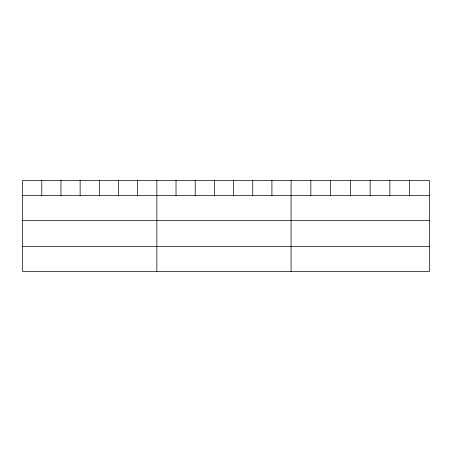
<?xml version="1.0" encoding="UTF-8"?>
<svg xmlns="http://www.w3.org/2000/svg" width="452" height="452" viewBox="0 0 452 452"><rect width="100%" height="100%" fill="white"/><g stroke="black" fill="none" stroke-linecap="round" stroke-linejoin="round"><path stroke-width="0.68" d="M429.4 195.445L429.4 271.511L22.6 271.511L22.6 180.489L429.4 180.489L429.4 195.445L22.6 195.445M22.6 220.548L429.4 220.548M22.6 246.408L429.4 246.408M409.642 180.489L409.642 195.445M389.884 180.489L389.884 195.445M370.126 180.489L370.126 195.445M350.362 180.489L350.362 195.445M330.604 180.489L330.604 195.445M310.846 180.489L310.846 195.445M291.088 180.489L291.088 271.511M271.912 180.489L271.912 195.445M252.73 180.489L252.73 195.445M233.554 180.489L233.554 195.445M214.378 180.489L214.378 195.445M195.202 180.489L195.202 195.445M176.02 180.489L176.02 195.445M156.844 180.489L156.844 271.511M137.668 180.489L137.668 195.445M118.486 180.489L118.486 195.445M99.31 180.489L99.31 195.445M80.134 180.489L80.134 195.445M60.958 180.489L60.958 195.445M41.776 180.489L41.776 195.445"/></g></svg>
